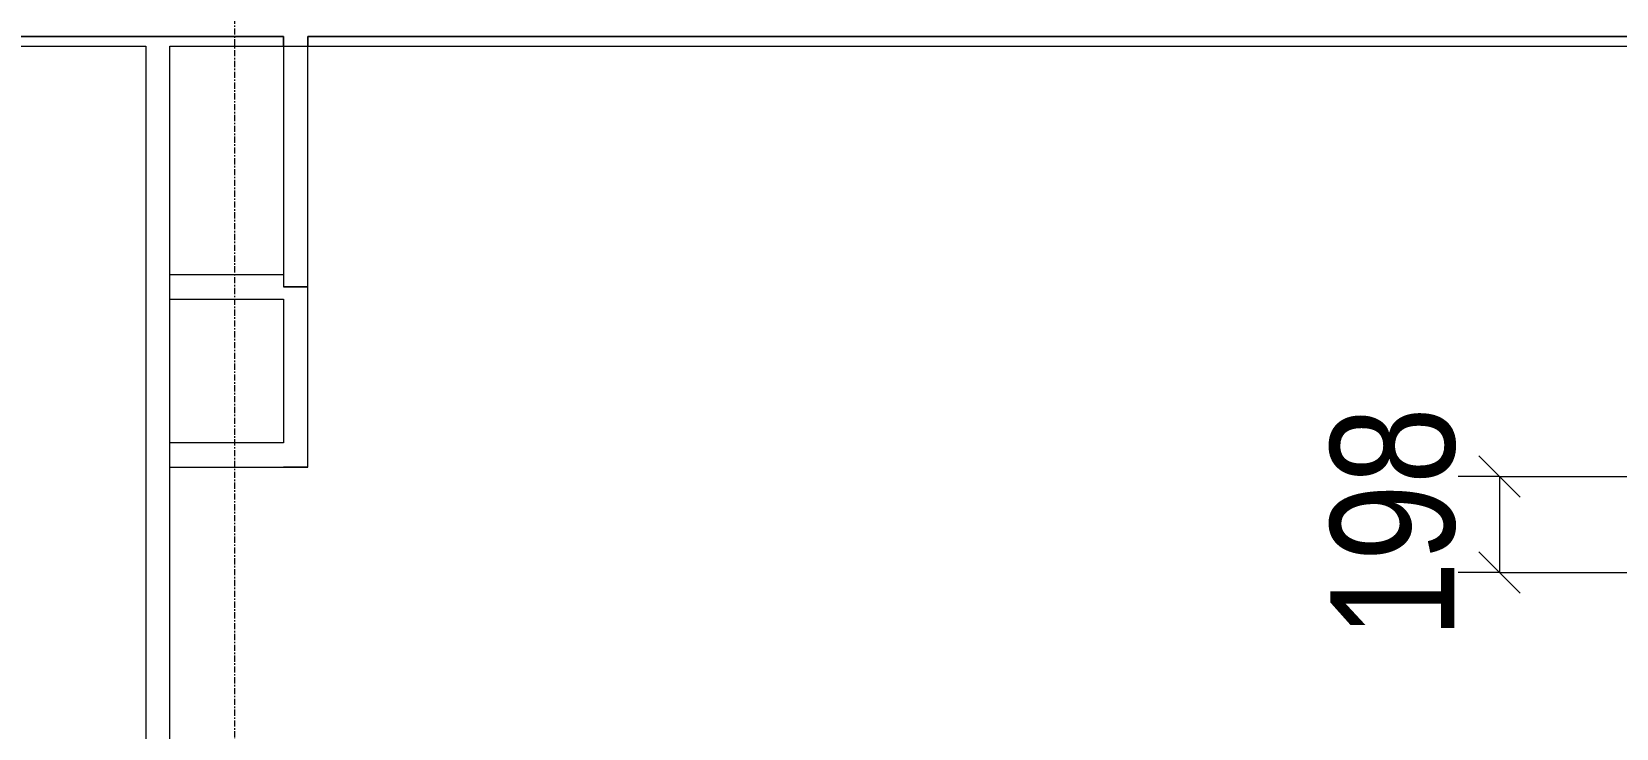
# Model space of a CAD drawing. Header units: millimetres. Extents: x -22227 to 20275, y 15053 to 61060.
# Drawn here: x 2783 to 6043, y 56715 to 58147 of the extents above; entities that cross this region are included whole.
import ezdxf

# ---------------------------------------------------------------- set-up
doc = ezdxf.new("R2010")
doc.units = ezdxf.units.MM
doc.linetypes.add('Grid Line', pattern=[22.225, 12.7, -3.175, 3.175, -3.175])
for name, color, linetype, lineweight in [('A-ANNO-DIMS', 7, 'Continuous', 9), ('A-ANNO-DIMS-170', 7, 'Continuous', 9), ('A-WALL', 7, 'Continuous', 9), ('S-GRID', 7, 'Continuous', 9)]:
    doc.layers.add(name, color=color, linetype=linetype, lineweight=lineweight)
doc.styles.add('Arial_3', font='arial.ttf', dxfattribs={"width": 0.8, "height": 255})
doc.dimstyles.new('AK_DIM_2_0_Arial_đỏ', dxfattribs={"dimscale": 304.8, "dimtxt": 260.166147, "dimasz": 0.278871, "dimexe": 0.278871, "dimexo": 0.278871, "dimgap": 0.055774, "dimtad": 1, "dimdec": 0, "dimzin": 0, "dimdsep": 46, "dimtxsty": 'Arial_3', "dimblk1": 'OBLIQUE', "dimblk2": 'OBLIQUE', "dimsah": 1, "dimcen": 0.09, "dimadec": 0, "dimazin": 0, "dimtfac": 1, "dimtdec": 4, "dimtix": 1, "dimtmove": 0, "dimatfit": 3, "dimfxl": 1, "dimtvp": 1, "dimtolj": 1, "dimtzin": 0, "dimarcsym": 2})

# ---------------------------------------------------------------- blocks, each defined once
blk = doc.blocks.new('AK-SGS-M3-A_rvt-1-MẶT BẰNG HỆ THỐNG GIÓ TƯƠI')
at = {"layer": 'A-WALL', "color": 254, "true_color": 0xe0e0e0}
for p, q in [((-4833.6, 58136.9), (3301.4, 58136.9)), ((3301.4, 58136.9), (3301.4, 58116.9)), ((3351.4, 58136.9), (8788.9, 58136.9)), ((3351.4, 58116.9), (3351.4, 58136.9)), ((3301.4, 58116.9), (3351.4, 58116.9)), ((3067.8, 57596.9), (3067.8, 57646.9)), ((3067.8, 57596.9), (3067.8, 57646.9)), ((3301.4, 57646.9), (3301.4, 57621.9)), ((3301.4, 57646.9), (3301.4, 57621.9)), ((3351.4, 57621.9), (3301.4, 57621.9)), ((3301.4, 57621.9), (3351.4, 57621.9)), ((3067.8, 57251.9), (3067.8, 57301.9)), ((3067.8, 57251.9), (3067.8, 57301.9))]:
    blk.add_line(p, q, dxfattribs=at)
at = {"layer": 'A-WALL', "color": 254, "true_color": 0xcccccc}
for p, q in [((3301.4, 58136.9), (-4833.6, 58136.9)), ((3301.4, 58116.9), (3301.4, 58136.9)), ((8788.9, 58136.9), (3351.4, 58136.9)), ((3351.4, 58136.9), (3351.4, 58116.9)), ((691.4, 58116.9), (3017.8, 58116.9)), ((3017.8, 58116.9), (3017.8, 55391.9)), ((3067.8, 58116.9), (3301.4, 58116.9)), ((3067.8, 57646.9), (3067.8, 58116.9)), ((3301.4, 58116.9), (3301.4, 57646.9)), ((3351.4, 58116.9), (8788.9, 58116.9)), ((3351.4, 57621.9), (3351.4, 58116.9)), ((3301.4, 57646.9), (3067.8, 57646.9)), ((3351.4, 57251.9), (3351.4, 57621.9)), ((3067.8, 57301.9), (3067.8, 57596.9)), ((3067.8, 57596.9), (3301.4, 57596.9)), ((3301.4, 57596.9), (3301.4, 57301.9)), ((3301.4, 57301.9), (3067.8, 57301.9)), ((3067.8, 55591.9), (3067.8, 57251.9)), ((3067.8, 57251.9), (3301.4, 57251.9)), ((3351.4, 57251.9), (3301.4, 57251.9))]:
    blk.add_line(p, q, dxfattribs=at)
at = {"layer": 'A-WALL', "color": 253, "true_color": 0xaaaaaa}
for p, q in [((691.4, 58116.9), (3017.8, 58116.9)), ((3017.8, 58116.9), (3017.8, 54494.4)), ((3067.8, 58116.9), (3301.4, 58116.9)), ((3067.8, 57646.9), (3067.8, 58116.9)), ((3301.4, 58116.9), (3301.4, 57646.9)), ((3351.4, 58116.9), (8788.9, 58116.9)), ((3351.4, 57621.9), (3351.4, 58116.9)), ((3301.4, 57646.9), (3067.8, 57646.9)), ((3351.4, 57251.9), (3351.4, 57621.9)), ((3067.8, 57301.9), (3067.8, 57596.9)), ((3067.8, 57596.9), (3301.4, 57596.9)), ((3301.4, 57596.9), (3301.4, 57301.9)), ((3301.4, 57301.9), (3067.8, 57301.9)), ((3067.8, 55591.9), (3067.8, 57251.9)), ((3067.8, 57251.9), (3301.4, 57251.9)), ((3301.4, 57251.9), (3351.4, 57251.9))]:
    blk.add_line(p, q, dxfattribs=at)
at = {"layer": 'A-WALL', "color": 7, "true_color": 0xececec}
blk.add_line((3301.4, 58116.9), (3351.4, 58116.9), dxfattribs=at)
blk = doc.blocks.new('DIMBLOCK27-MẶT BẰNG HỆ THỐNG GIÓ TƯƠI')
at = {"layer": 'A-ANNO-DIMS-170', "color": 1, "true_color": 0xff0000}
for p, q in [((5803, 57232.7), (5760.5, 57275.2)), ((5803, 57232.7), (5718, 57232.7)), ((5803, 57232.7), (5803, 57034.8)), ((5803, 57232.7), (5845.5, 57190.2)), ((5803, 57232.7), (6157.6, 57232.7)), ((5803, 57034.8), (5760.5, 57077.3)), ((5803, 57034.8), (5718, 57034.8)), ((5803, 57034.8), (5845.5, 56992.3)), ((5803, 57034.8), (6157.6, 57034.8))]:
    blk.add_line(p, q, dxfattribs=at)
at = {"layer": 'A-ANNO-DIMS-170', "color": 0, "insert": (5454.9, 56899.6), "char_height": 255, "width": 561.959, "attachment_point": 1, "rotation": 90, "line_spacing_factor": 0.941778, "style": 'Arial_3'}
blk.add_mtext('198', dxfattribs=at)
blk = doc.blocks.new('_Oblique')
at = {"color": 0, "linetype": 'ByBlock', "lineweight": -2}
blk.add_line((-0.5, -0.5), (0.5, 0.5), dxfattribs=at)

msp = doc.modelspace()

# ---------------------------------------------------------------- linework, layer by layer
at = {"layer": 'S-GRID', "linetype": 'Grid Line'}
msp.add_line((3201.4, 15335.3), (3201.4, 59870.5), dxfattribs=at)

# ---------------------------------------------------------------- block references
at = {"lineweight": 5}
msp.add_blockref('AK-SGS-M3-A_rvt-1-MẶT BẰNG HỆ THỐNG GIÓ TƯƠI', (0, 0), dxfattribs=at)

# ---------------------------------------------------------------- dimensions: what is measured, and where the dimension line sits
at = {"layer": 'A-ANNO-DIMS', "color": 1, "true_color": 0xff0000}
dim = msp.add_linear_dim(base=(5803, 57034.8), p1=(6242.6, 57232.7), p2=(6242.6, 57034.8), angle=90, dimstyle='AK_DIM_2_0_Arial_đỏ', override={"dimpost": '<>', "dimfxl": 197.887149}, dxfattribs=at)
dim.commit()
dim.dimension.update_dxf_attribs({"geometry": 'DIMBLOCK27-MẶT BẰNG HỆ THỐNG GIÓ TƯƠI', "text_midpoint": (5655.8, 57133.8)})

doc.saveas('drawing.dxf')
